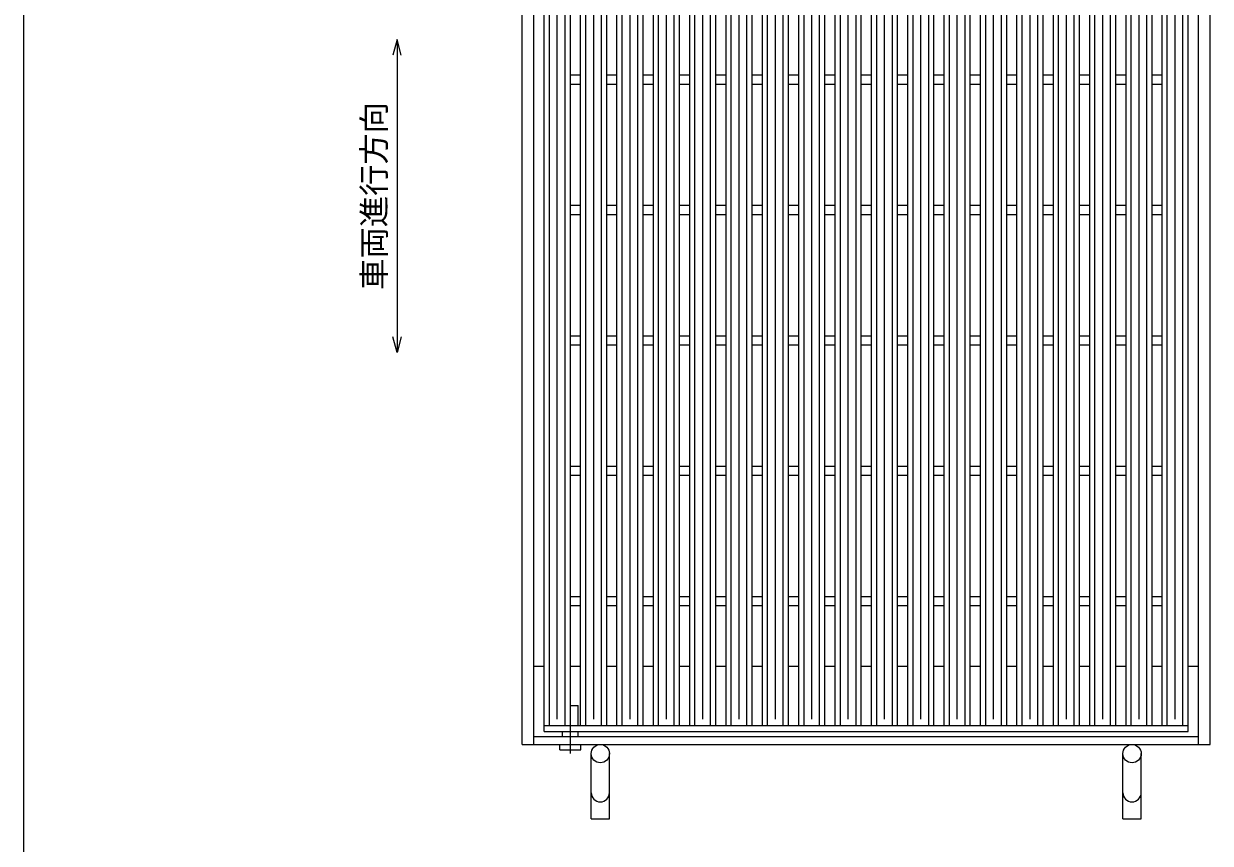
# Model space of a CAD drawing. Units: millimetres, scale not verified. Extents: x -1456 to 1379, y -1028 to 847.
# Drawn here: x -1389 to -478, y -359 to 270 of the extents above; entities that cross this region are included whole.
import ezdxf
from ezdxf.enums import TextEntityAlignment as Align

# ---------------------------------------------------------------- set-up
doc = ezdxf.new("R2010")
doc.units = ezdxf.units.MM
doc.header["$LTSCALE"] = 8
doc.linetypes.add('LONG_DASHED_DOTTED', pattern=[15.25, 12, -1.5, 0.25, -1.5])
for name, color, linetype, lineweight in [('0_2', 150, 'Continuous', 25), ('16', 3, 'Continuous', 25), ('19', 6, 'Continuous', 25)]:
    doc.layers.add(name, color=color, linetype=linetype, lineweight=lineweight)
doc.styles.add('ベクトル', font='')
doc.styles.get('ベクトル').set_extended_font_data('ベクトル')

msp = doc.modelspace()

# ---------------------------------------------------------------- linework, layer by layer
at = {"layer": '0_2'}
msp.add_line((-1388.8, -912.8), (-1388.8, 847.2), dxfattribs=at)
at = {"layer": '0_2', "color": 4}
for p, q in [((-1102.4, 257.466), (-1105.6, 245.466)), ((-1099.2, 245.466), (-1102.4, 257.466)), ((-1102.4, 257.466), (-1102.4, 17.466)), ((-1102.4, 17.466), (-1105.6, 29.466)), ((-1099.2, 29.466), (-1102.4, 17.466))]:
    msp.add_line(p, q, dxfattribs=at)
at = {"layer": '16'}
for p, q in [((-989.4, -268.7), (-989.4, 522.3)), ((-985.4, -268.7), (-985.4, 522.3)), ((-973.4, -268.7), (-973.4, 522.3)), ((-969.4, -268.7), (-969.4, 522.3)), ((-961.5, -268.7), (-961.5, 522.3)), ((-957.5, -268.7), (-957.5, 522.3)), ((-945.5, -268.7), (-945.5, 522.3)), ((-941.5, -268.7), (-941.5, 522.3)), ((-933.6, -268.7), (-933.6, 522.3)), ((-929.6, -268.7), (-929.6, 522.3)), ((-917.6, -268.7), (-917.6, 522.3)), ((-913.6, -268.7), (-913.6, 522.3)), ((-905.7, -268.7), (-905.7, 522.3)), ((-901.7, -268.7), (-901.7, 522.3)), ((-889.7, -268.7), (-889.7, 522.3)), ((-885.7, -268.7), (-885.7, 522.3)), ((-877.8, -268.7), (-877.8, 522.3)), ((-873.8, -268.7), (-873.8, 522.3)), ((-861.8, -268.7), (-861.8, 522.3)), ((-857.8, -268.7), (-857.8, 522.3)), ((-849.9, -268.7), (-849.9, 522.3)), ((-845.9, -268.7), (-845.9, 522.3)), ((-833.9, -268.7), (-833.9, 522.3)), ((-829.9, -268.7), (-829.9, 522.3)), ((-822, -268.7), (-822, 522.3)), ((-818, -268.7), (-818, 522.3)), ((-806, -268.7), (-806, 522.3)), ((-802, -268.7), (-802, 522.3)), ((-794.1, -268.7), (-794.1, 522.3)), ((-790.1, -268.7), (-790.1, 522.3)), ((-778.1, -268.7), (-778.1, 522.3)), ((-774.1, -268.7), (-774.1, 522.3)), ((-766.2, -268.7), (-766.2, 522.3)), ((-762.2, -268.7), (-762.2, 522.3)), ((-750.2, -268.7), (-750.2, 522.3)), ((-746.2, -268.7), (-746.2, 522.3)), ((-738.3, -268.7), (-738.3, 522.3)), ((-734.3, -268.7), (-734.3, 522.3)), ((-722.3, -268.7), (-722.3, 522.3)), ((-718.3, -268.7), (-718.3, 522.3)), ((-710.4, -268.7), (-710.4, 522.3)), ((-706.4, -268.7), (-706.4, 522.3)), ((-694.4, -268.7), (-694.4, 522.3)), ((-690.4, -268.7), (-690.4, 522.3)), ((-682.5, -268.7), (-682.5, 522.3)), ((-678.5, -268.7), (-678.5, 522.3)), ((-666.5, -268.7), (-666.5, 522.3)), ((-662.5, -268.7), (-662.5, 522.3)), ((-654.6, -268.7), (-654.6, 522.3)), ((-650.6, -268.7), (-650.6, 522.3)), ((-638.6, -268.7), (-638.6, 522.3)), ((-634.6, -268.7), (-634.6, 522.3)), ((-626.7, -268.7), (-626.7, 522.3)), ((-622.7, -268.7), (-622.7, 522.3)), ((-610.7, -268.7), (-610.7, 522.3)), ((-606.7, -268.7), (-606.7, 522.3)), ((-598.8, -268.7), (-598.8, 522.3)), ((-594.8, -268.7), (-594.8, 522.3)), ((-582.8, -268.7), (-582.8, 522.3)), ((-578.8, -268.7), (-578.8, 522.3)), ((-570.9, -268.7), (-570.9, 522.3)), ((-566.9, -268.7), (-566.9, 522.3)), ((-554.9, -268.7), (-554.9, 522.3)), ((-550.9, -268.7), (-550.9, 522.3)), ((-543, -268.7), (-543, 522.3)), ((-539, -268.7), (-539, 522.3)), ((-527, -268.7), (-527, 522.3)), ((-523, -268.7), (-523, 522.3)), ((-515.4, -268.7), (-515.4, 522.3)), ((-511.4, -268.7), (-511.4, 522.3)), ((-499.4, -268.7), (-499.4, 522.3)), ((-495.4, -268.7), (-495.4, 522.3)), ((-979.4, -263.7), (-979.4, 517.3)), ((-951.5, -263.7), (-951.5, 517.3)), ((-923.6, -263.7), (-923.6, 517.3)), ((-895.7, -263.7), (-895.7, 517.3)), ((-867.8, -263.7), (-867.8, 517.3)), ((-839.9, -263.7), (-839.9, 517.3)), ((-812, -263.7), (-812, 517.3)), ((-784.1, -263.7), (-784.1, 517.3)), ((-756.2, -263.7), (-756.2, 517.3)), ((-728.3, -263.7), (-728.3, 517.3)), ((-700.4, -263.7), (-700.4, 517.3)), ((-672.5, -263.7), (-672.5, 517.3)), ((-644.6, -263.7), (-644.6, 517.3)), ((-616.7, -263.7), (-616.7, 517.3)), ((-588.8, -263.7), (-588.8, 517.3)), ((-560.9, -263.7), (-560.9, 517.3)), ((-533, -263.7), (-533, 517.3)), ((-505.4, -263.7), (-505.4, 517.3)), ((-969.4, 230.3), (-961.5, 230.3)), ((-941.5, 230.3), (-933.6, 230.3)), ((-913.6, 230.3), (-905.7, 230.3)), ((-885.7, 230.3), (-877.8, 230.3)), ((-857.8, 230.3), (-849.9, 230.3)), ((-829.9, 230.3), (-822, 230.3)), ((-802, 230.3), (-794.1, 230.3)), ((-774.1, 230.3), (-766.2, 230.3)), ((-746.2, 230.3), (-738.3, 230.3)), ((-718.3, 230.3), (-710.4, 230.3)), ((-690.4, 230.3), (-682.5, 230.3)), ((-662.5, 230.3), (-654.6, 230.3)), ((-634.6, 230.3), (-626.7, 230.3)), ((-606.7, 230.3), (-598.8, 230.3)), ((-578.8, 230.3), (-570.9, 230.3)), ((-550.9, 230.3), (-543, 230.3)), ((-523, 230.3), (-515.4, 230.3)), ((-969.4, 223.3), (-961.5, 223.3)), ((-941.5, 223.3), (-933.6, 223.3)), ((-913.6, 223.3), (-905.7, 223.3)), ((-885.7, 223.3), (-877.8, 223.3)), ((-857.8, 223.3), (-849.9, 223.3)), ((-829.9, 223.3), (-822, 223.3)), ((-802, 223.3), (-794.1, 223.3)), ((-774.1, 223.3), (-766.2, 223.3)), ((-746.2, 223.3), (-738.3, 223.3)), ((-718.3, 223.3), (-710.4, 223.3)), ((-690.4, 223.3), (-682.5, 223.3)), ((-662.5, 223.3), (-654.6, 223.3)), ((-634.6, 223.3), (-626.7, 223.3)), ((-606.7, 223.3), (-598.8, 223.3)), ((-578.8, 223.3), (-570.9, 223.3)), ((-550.9, 223.3), (-543, 223.3)), ((-523, 223.3), (-515.4, 223.3)), ((-969.4, 130.3), (-961.5, 130.3)), ((-941.5, 130.3), (-933.6, 130.3)), ((-913.6, 130.3), (-905.7, 130.3)), ((-885.7, 130.3), (-877.8, 130.3)), ((-857.8, 130.3), (-849.9, 130.3)), ((-829.9, 130.3), (-822, 130.3)), ((-802, 130.3), (-794.1, 130.3)), ((-774.1, 130.3), (-766.2, 130.3)), ((-746.2, 130.3), (-738.3, 130.3)), ((-718.3, 130.3), (-710.4, 130.3)), ((-690.4, 130.3), (-682.5, 130.3)), ((-662.5, 130.3), (-654.6, 130.3)), ((-634.6, 130.3), (-626.7, 130.3)), ((-606.7, 130.3), (-598.8, 130.3)), ((-578.8, 130.3), (-570.9, 130.3)), ((-550.9, 130.3), (-543, 130.3)), ((-523, 130.3), (-515.4, 130.3)), ((-969.4, 123.3), (-961.5, 123.3)), ((-941.5, 123.3), (-933.6, 123.3)), ((-913.6, 123.3), (-905.7, 123.3)), ((-885.7, 123.3), (-877.8, 123.3)), ((-857.8, 123.3), (-849.9, 123.3)), ((-829.9, 123.3), (-822, 123.3)), ((-802, 123.3), (-794.1, 123.3)), ((-774.1, 123.3), (-766.2, 123.3)), ((-746.2, 123.3), (-738.3, 123.3)), ((-718.3, 123.3), (-710.4, 123.3)), ((-690.4, 123.3), (-682.5, 123.3)), ((-662.5, 123.3), (-654.6, 123.3)), ((-634.6, 123.3), (-626.7, 123.3)), ((-606.7, 123.3), (-598.8, 123.3)), ((-578.8, 123.3), (-570.9, 123.3)), ((-550.9, 123.3), (-543, 123.3)), ((-523, 123.3), (-515.4, 123.3)), ((-969.4, 30.3), (-961.5, 30.3)), ((-941.5, 30.3), (-933.6, 30.3)), ((-913.6, 30.3), (-905.7, 30.3)), ((-885.7, 30.3), (-877.8, 30.3)), ((-857.8, 30.3), (-849.9, 30.3)), ((-829.9, 30.3), (-822, 30.3)), ((-802, 30.3), (-794.1, 30.3)), ((-774.1, 30.3), (-766.2, 30.3)), ((-746.2, 30.3), (-738.3, 30.3)), ((-718.3, 30.3), (-710.4, 30.3)), ((-690.4, 30.3), (-682.5, 30.3)), ((-662.5, 30.3), (-654.6, 30.3)), ((-634.6, 30.3), (-626.7, 30.3)), ((-606.7, 30.3), (-598.8, 30.3)), ((-578.8, 30.3), (-570.9, 30.3)), ((-550.9, 30.3), (-543, 30.3)), ((-523, 30.3), (-515.4, 30.3)), ((-969.4, 23.3), (-961.5, 23.3)), ((-941.5, 23.3), (-933.6, 23.3)), ((-913.6, 23.3), (-905.7, 23.3)), ((-885.7, 23.3), (-877.8, 23.3)), ((-857.8, 23.3), (-849.9, 23.3)), ((-829.9, 23.3), (-822, 23.3)), ((-802, 23.3), (-794.1, 23.3)), ((-774.1, 23.3), (-766.2, 23.3)), ((-746.2, 23.3), (-738.3, 23.3)), ((-718.3, 23.3), (-710.4, 23.3)), ((-690.4, 23.3), (-682.5, 23.3)), ((-662.5, 23.3), (-654.6, 23.3)), ((-634.6, 23.3), (-626.7, 23.3)), ((-606.7, 23.3), (-598.8, 23.3)), ((-578.8, 23.3), (-570.9, 23.3)), ((-550.9, 23.3), (-543, 23.3)), ((-523, 23.3), (-515.4, 23.3)), ((-969.4, -69.7), (-961.5, -69.7)), ((-941.5, -69.7), (-933.6, -69.7)), ((-913.6, -69.7), (-905.7, -69.7)), ((-885.7, -69.7), (-877.8, -69.7)), ((-857.8, -69.7), (-849.9, -69.7)), ((-829.9, -69.7), (-822, -69.7)), ((-802, -69.7), (-794.1, -69.7)), ((-774.1, -69.7), (-766.2, -69.7)), ((-746.2, -69.7), (-738.3, -69.7)), ((-718.3, -69.7), (-710.4, -69.7)), ((-690.4, -69.7), (-682.5, -69.7)), ((-662.5, -69.7), (-654.6, -69.7)), ((-634.6, -69.7), (-626.7, -69.7)), ((-606.7, -69.7), (-598.8, -69.7)), ((-578.8, -69.7), (-570.9, -69.7)), ((-550.9, -69.7), (-543, -69.7)), ((-523, -69.7), (-515.4, -69.7)), ((-969.4, -76.7), (-961.5, -76.7)), ((-941.5, -76.7), (-933.6, -76.7)), ((-913.6, -76.7), (-905.7, -76.7)), ((-885.7, -76.7), (-877.8, -76.7)), ((-857.8, -76.7), (-849.9, -76.7)), ((-829.9, -76.7), (-822, -76.7)), ((-802, -76.7), (-794.1, -76.7)), ((-774.1, -76.7), (-766.2, -76.7)), ((-746.2, -76.7), (-738.3, -76.7)), ((-718.3, -76.7), (-710.4, -76.7)), ((-690.4, -76.7), (-682.5, -76.7)), ((-662.5, -76.7), (-654.6, -76.7)), ((-634.6, -76.7), (-626.7, -76.7)), ((-606.7, -76.7), (-598.8, -76.7)), ((-578.8, -76.7), (-570.9, -76.7)), ((-550.9, -76.7), (-543, -76.7)), ((-523, -76.7), (-515.4, -76.7)), ((-969.4, -169.7), (-961.5, -169.7)), ((-941.5, -169.7), (-933.6, -169.7)), ((-913.6, -169.7), (-905.7, -169.7)), ((-885.7, -169.7), (-877.8, -169.7)), ((-857.8, -169.7), (-849.9, -169.7)), ((-829.9, -169.7), (-822, -169.7)), ((-802, -169.7), (-794.1, -169.7)), ((-774.1, -169.7), (-766.2, -169.7)), ((-746.2, -169.7), (-738.3, -169.7)), ((-718.3, -169.7), (-710.4, -169.7)), ((-690.4, -169.7), (-682.5, -169.7)), ((-662.5, -169.7), (-654.6, -169.7)), ((-634.6, -169.7), (-626.7, -169.7)), ((-606.7, -169.7), (-598.8, -169.7)), ((-578.8, -169.7), (-570.9, -169.7)), ((-550.9, -169.7), (-543, -169.7)), ((-523, -169.7), (-515.4, -169.7)), ((-969.4, -176.7), (-961.5, -176.7)), ((-941.5, -176.7), (-933.6, -176.7)), ((-913.6, -176.7), (-905.7, -176.7)), ((-885.7, -176.7), (-877.8, -176.7)), ((-857.8, -176.7), (-849.9, -176.7)), ((-829.9, -176.7), (-822, -176.7)), ((-802, -176.7), (-794.1, -176.7)), ((-774.1, -176.7), (-766.2, -176.7)), ((-746.2, -176.7), (-738.3, -176.7)), ((-718.3, -176.7), (-710.4, -176.7)), ((-690.4, -176.7), (-682.5, -176.7)), ((-662.5, -176.7), (-654.6, -176.7)), ((-634.6, -176.7), (-626.7, -176.7)), ((-606.7, -176.7), (-598.8, -176.7)), ((-578.8, -176.7), (-570.9, -176.7)), ((-550.9, -176.7), (-543, -176.7)), ((-523, -176.7), (-515.4, -176.7)), ((-989.4, -268.7), (-495.4, -268.7)), ((-989.4, -273.2), (-989.4, -268.7)), ((-989.4, -268.7), (-969.4, -268.7)), ((-961.5, -268.7), (-941.5, -268.7)), ((-933.6, -268.7), (-913.6, -268.7)), ((-905.7, -268.7), (-885.7, -268.7)), ((-877.8, -268.7), (-857.8, -268.7)), ((-849.9, -268.7), (-829.9, -268.7)), ((-822, -268.7), (-802, -268.7)), ((-794.1, -268.7), (-774.1, -268.7)), ((-766.2, -268.7), (-746.2, -268.7)), ((-738.3, -268.7), (-718.3, -268.7)), ((-710.4, -268.7), (-690.4, -268.7)), ((-682.5, -268.7), (-662.5, -268.7)), ((-654.6, -268.7), (-634.6, -268.7)), ((-626.7, -268.7), (-606.7, -268.7)), ((-598.8, -268.7), (-578.8, -268.7)), ((-570.9, -268.7), (-550.9, -268.7)), ((-543, -268.7), (-523, -268.7)), ((-515.4, -268.7), (-495.4, -268.7)), ((-495.4, -273.2), (-495.4, -268.7)), ((-989.4, -273.2), (-495.4, -273.2))]:
    msp.add_line(p, q, dxfattribs=at)
at = {"layer": '19'}
for p, q in [((-1006.4, -283.2), (-1006.4, 536.8)), ((-997.4, -283.2), (-997.4, 536.8)), ((-487.4, -283.2), (-487.4, 536.8)), ((-478.4, -283.2), (-478.4, 536.8)), ((-997.4, -223.2), (-989.4, -223.2)), ((-969.4, -223.2), (-961.5, -223.2)), ((-941.5, -223.2), (-933.6, -223.2)), ((-913.6, -223.2), (-905.7, -223.2)), ((-885.7, -223.2), (-877.8, -223.2)), ((-857.8, -223.2), (-849.9, -223.2)), ((-829.9, -223.2), (-822, -223.2)), ((-802, -223.2), (-794.1, -223.2)), ((-774.1, -223.2), (-766.2, -223.2)), ((-746.2, -223.2), (-738.3, -223.2)), ((-718.3, -223.2), (-710.4, -223.2)), ((-690.4, -223.2), (-682.5, -223.2)), ((-662.5, -223.2), (-654.6, -223.2)), ((-634.6, -223.2), (-626.7, -223.2)), ((-606.7, -223.2), (-599.1, -223.2)), ((-578.8, -223.2), (-571.2, -223.2)), ((-550.9, -223.2), (-543.3, -223.2)), ((-523, -223.2), (-515.4, -223.2)), ((-495.4, -223.2), (-487.4, -223.2)), ((-969.4, -253.2), (-963.4, -253.2)), ((-963.4, -268.7), (-963.4, -253.2)), ((-997.4, -277.2), (-487.4, -277.2)), ((-975.4, -277.2), (-975.4, -273.2)), ((-963.4, -277.2), (-963.4, -273.2)), ((-1006.4, -283.2), (-478.4, -283.2)), ((-977.4, -287.2), (-977.4, -283.2)), ((-977.4, -287.2), (-961.4, -287.2)), ((-961.4, -287.2), (-961.4, -283.2)), ((-953.4, -340.2), (-953.4, -290.2)), ((-939.4, -340.2), (-939.4, -290.2)), ((-545.4, -340.2), (-545.4, -290.2)), ((-531.4, -340.2), (-531.4, -290.2)), ((-953.4, -340.2), (-939.4, -340.2)), ((-545.4, -340.2), (-531.4, -340.2))]:
    msp.add_line(p, q, dxfattribs=at)
at = {"layer": '19', "linetype": 'LONG_DASHED_DOTTED'}
msp.add_line((-969.4, -290.2), (-969.4, -250.2), dxfattribs=at)
at = {"layer": '19'}
for centre in [(-946.4, -290.2), (-538.4, -290.2)]:
    msp.add_circle(centre, 7, dxfattribs=at)
for centre in [(-946.4, -320.2), (-538.4, -320.2)]:
    msp.add_arc(centre, 7, 180, 0, dxfattribs=at)

# ---------------------------------------------------------------- texts
at = {"layer": '0_2', "color": 2, "style": 'ベクトル'}
msp.add_text('車両進行方向', height=17.6, rotation=90, dxfattribs=at).set_placement((-1120, 65.466), align=Align.MIDDLE_LEFT)

doc.saveas('drawing.dxf')
